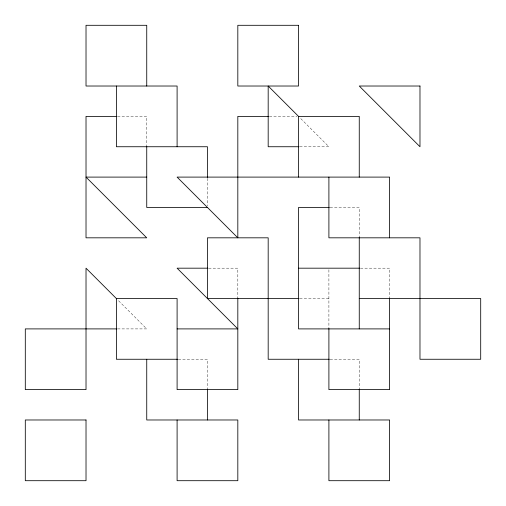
<?xml version="1.0" encoding="UTF-8"?>
<svg xmlns="http://www.w3.org/2000/svg" width="506" height="506" viewBox="0 0 506 506"><rect width="100%" height="100%" fill="white"/><g stroke="black" fill="none" stroke-linecap="round" stroke-linejoin="round"><path stroke-width="0.38" stroke-dasharray="2.53 1.9" d="M117.563 116.38L146.74 116.38L146.74 146.348M269.363 116.38L296.965 116.38M299.723 146.74L328.9 146.74L299.931 117.771M330.083 207.46L359.26 207.46L359.26 237.428M208.643 268.18L237.82 268.18L237.82 298.148M360.443 268.18L389.62 268.18L389.62 298.148M299.723 298.54L328.9 298.54M117.563 328.9L146.74 328.9L117.771 299.931M178.283 359.26L207.46 359.26L207.46 389.228M330.083 359.26L359.26 359.26L359.26 389.228M328.9 269.755L328.9 328.508M207.46 178.283L207.46 205.885"/><path stroke-width="0.76" d="M116.772 116.38L86.02 116.38L86.02 237.82L146.74 237.82L86.02 177.1L146.74 177.1M268.572 116.38L237.82 116.38L237.82 237.82L177.1 177.1L389.62 177.1L389.62 237.82M298.932 146.74L268.18 146.74L268.18 86.02L298.818 116.658M207.46 207.46L146.74 207.46L146.74 146.348M329.292 207.46L298.54 207.46L298.54 328.9L389.62 328.9M207.852 268.18L177.1 268.18L237.82 328.9L177.1 328.9M298.54 268.18L359.652 268.18M298.932 298.54L207.46 298.54L207.46 237.82L268.18 237.82L268.18 359.26L329.292 359.26M359.26 298.54L480.7 298.54L480.7 359.26L419.98 359.26L419.98 237.82L328.9 237.82L328.9 177.1M116.772 328.9L25.3 328.9L25.3 389.62L86.02 389.62L86.02 268.18L116.658 298.818M177.492 359.26L116.38 359.26L116.38 298.54L177.1 298.54L177.1 389.62L237.82 389.62L237.82 298.148M389.62 298.148L389.62 389.62L328.9 389.62L328.9 328.508M359.26 177.1L359.26 116.38L298.54 116.38L298.54 177.1M359.26 237.428L359.26 328.9M359.26 389.228L359.26 419.98M328.9 419.98L328.9 480.7L389.62 480.7L389.62 419.98L298.54 419.98L298.54 359.26M207.46 177.492L207.46 146.74L116.38 146.74L116.38 86.02M207.46 389.228L207.46 419.98M177.1 146.74L177.1 86.02L86.02 86.02L86.02 25.3L146.74 25.3L146.74 86.02M177.1 419.98L177.1 480.7L237.82 480.7L237.82 419.98L146.74 419.98L146.74 359.26M298.54 25.3L237.82 25.3L237.82 86.02L298.54 86.02L298.54 25.3M419.98 86.02L359.26 86.02L419.98 146.74L419.98 86.02M86.02 419.98L25.3 419.98L25.3 480.7L86.02 480.7L86.02 419.98"/></g></svg>
